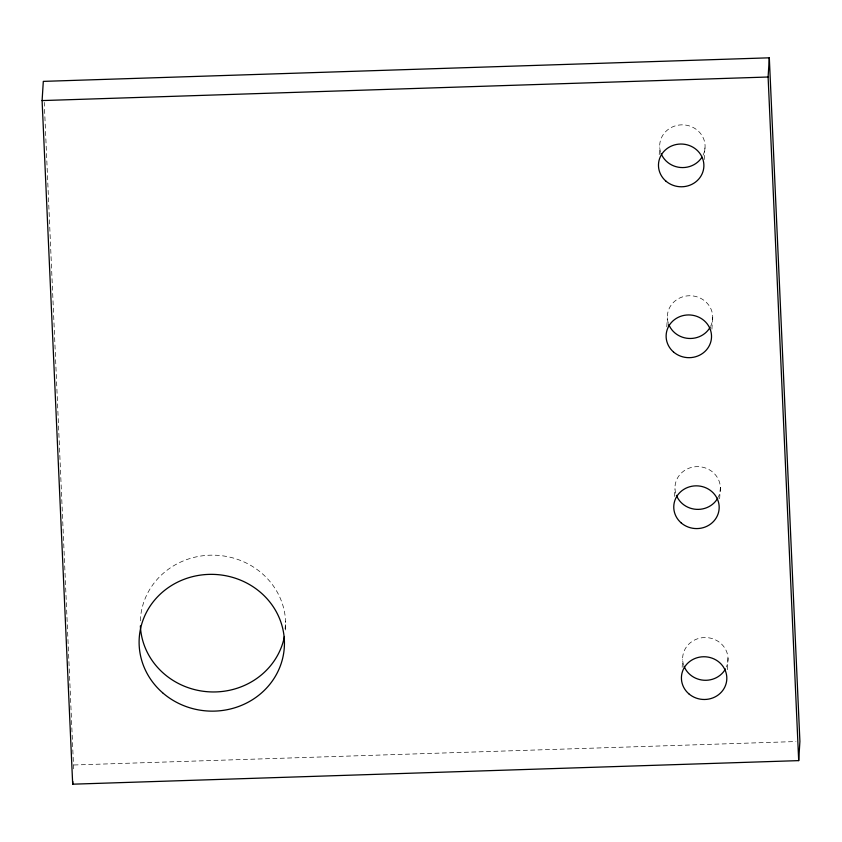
<?xml version="1.0" encoding="UTF-8"?>
<svg xmlns="http://www.w3.org/2000/svg" width="842" height="842" viewBox="0 0 842 842"><rect width="100%" height="100%" fill="white"/><g stroke="black" fill="none" stroke-linecap="round" stroke-linejoin="round"><path stroke-width="0.63" stroke-dasharray="4.21 3.16" d="M73.654 768.83L44.247 102.377M285.091 628.879L285.575 621.196M659.212 154.623L659.696 146.95M666.78 326.812L667.348 317.844M674.505 496.433L674.989 488.749M704.186 159.548L705.07 145.477M682.157 667.338L682.641 659.654M711.911 329.169L712.721 316.371M719.647 498.801L720.363 487.276M727.288 669.706L728.014 658.181M73.896 764.989L795.964 741.549M140.351 620.817A72.686 68.381 3.6 0 1 218.057 555.362A72.686 68.381 3.6 0 1 285.217 631.426M660.717 152.444A22.713 21.366 3.6 0 1 683.809 124.89A22.713 21.366 3.6 0 1 703.038 155.254M668.369 323.349A22.713 21.366 3.6 0 1 691.461 295.795A22.713 21.366 3.6 0 1 710.68 326.159M675.684 493.18A22.713 21.366 3.6 0 1 699.691 466.742A22.713 21.366 3.6 0 1 718.321 497.064M683.662 665.159A22.713 21.366 3.6 0 1 706.154 637.562A22.713 21.366 3.6 0 1 726.436 666.938"/><path stroke-width="1.26" d="M42.1 100.577L43.31 81.379L769.314 57.814L799.9 741.423L798.69 760.621L72.686 784.186L42.1 100.577L768.104 77.011L769.314 57.814M72.686 784.186L72.844 781.629M768.104 77.011L798.69 760.621M284.438 636.489A72.686 68.381 3.6 0 1 207.879 691.756A72.686 68.381 3.6 0 1 140.372 625.911M701.944 157.222A22.713 21.366 3.6 0 1 680.378 167.484A22.713 21.366 3.6 0 1 661.107 153.507M710.164 327.159A22.713 21.366 3.6 0 1 688.609 338.431A22.713 21.366 3.6 0 1 668.748 324.412M717.805 498.064A22.713 21.366 3.6 0 1 696.26 509.336A22.713 21.366 3.6 0 1 676.4 495.317M725.457 668.958A22.713 21.366 3.6 0 1 703.901 680.241A22.713 21.366 3.6 0 1 684.041 666.211M162.601 692.756A72.686 68.381 3.6 0 0 282.691 658.17A72.686 68.381 3.6 0 0 190.029 577.328A72.686 68.381 3.6 0 0 162.601 692.756M665.812 181.03A22.713 21.366 3.6 0 0 703.344 170.221A22.713 21.366 3.6 0 0 674.389 144.961A22.713 21.366 3.6 0 0 665.812 181.03M673.463 351.935A22.713 21.366 3.6 0 0 710.985 341.126A22.713 21.366 3.6 0 0 682.031 315.866A22.713 21.366 3.6 0 0 673.463 351.935M681.104 522.84A22.713 21.366 3.6 0 0 718.636 512.031A22.713 21.366 3.6 0 0 689.672 486.771A22.713 21.366 3.6 0 0 681.104 522.84M688.756 693.745A22.713 21.366 3.6 0 0 726.278 682.936A22.713 21.366 3.6 0 0 697.323 657.676A22.713 21.366 3.6 0 0 688.756 693.745"/></g></svg>
